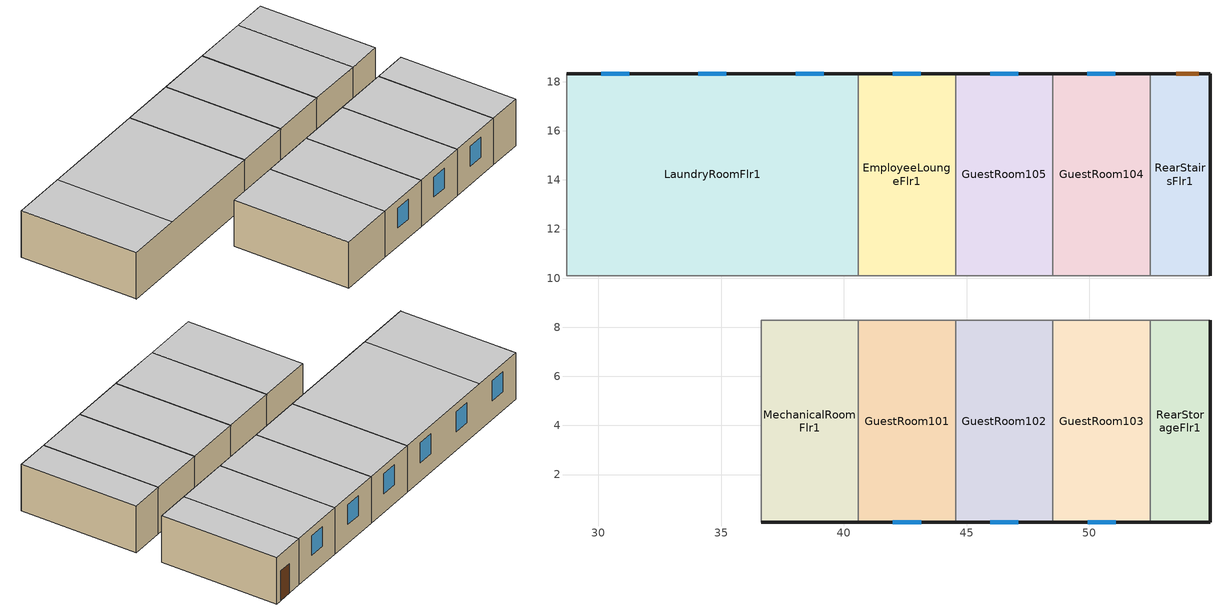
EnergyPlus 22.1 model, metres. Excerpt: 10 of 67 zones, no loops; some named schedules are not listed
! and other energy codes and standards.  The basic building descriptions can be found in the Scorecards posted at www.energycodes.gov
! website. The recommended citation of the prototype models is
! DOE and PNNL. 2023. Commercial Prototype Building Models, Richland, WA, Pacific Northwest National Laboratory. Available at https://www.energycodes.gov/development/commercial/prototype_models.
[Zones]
RearStairsFlr1
 floor ground (S_RearStairsFlr1_0_0_0_Ffactor): 54.91,10.11 52.47,10.11 52.47,18.34 54.91,18.34 z0
 wall outside (nonres_ext_wall_grd): 54.91,10.11 54.91,18.34 52.47,18.34 z0:3.35
 wall to GuestRoom104 (int_wall): 52.47,18.34 52.47,10.11 z0:3.35
 wall to CorridorFlr1 (int_wall): 52.47,10.11 54.91,10.11 z0:3.35
 door (Swinging Door_con): 54.46,18.34 53.54,18.34 z0:2.13
 ceiling to RearStairsFlr2 (int_slab_ceiling): 52.47,10.11 54.91,10.11 54.91,18.34 52.47,18.34 z3.35
GuestRoom104
 floor ground (S_GuestRoom104_0_0_0_Ffactor): 52.47,10.11 48.51,10.11 48.51,18.34 52.47,18.34 z0
 wall outside (res_ext_wall_grd): 52.47,18.34 48.51,18.34 z0:3.35
 wall to CorridorFlr1 (int_wall): 48.51,10.11 52.47,10.11 z0:3.35
 wall to GuestRoom105 (int_wall): 48.51,18.34 48.51,10.11 z0:3.35
 window (ResWindow_U_0.248_SHGC_0.21): 51.06,18.34 49.92,18.34 z1.34:2.78
 ceiling to GuestRoom214 (int_slab_ceiling): 48.51,10.11 52.47,10.11 52.47,18.34 48.51,18.34 z3.35
GuestRoom105
 floor ground (S_GuestRoom105_0_0_0_Ffactor): 48.51,10.11 44.55,10.11 44.55,18.34 48.51,18.34 z0
 wall outside (res_ext_wall_grd): 48.51,18.34 44.55,18.34 z0:3.35
 wall to CorridorFlr1 (int_wall): 44.55,10.11 48.51,10.11 z0:3.35
 wall to EmployeeLoungeFlr1 (int_wall): 44.55,18.34 44.55,10.11 z0:3.35
 window (ResWindow_U_0.248_SHGC_0.21): 47.1,18.34 45.96,18.34 z1.34:2.78
 ceiling to GuestRoom215_218 (int_slab_ceiling): 44.55,10.11 48.51,10.11 48.51,18.34 44.55,18.34 z3.35
EmployeeLoungeFlr1
 floor ground (S_EmployeeLoungeFlr1_0_0_0_Ffactor): 44.55,10.11 40.59,10.11 40.59,18.34 44.55,18.34 z0
 wall outside (nonres_ext_wall_grd): 44.55,18.34 40.59,18.34 z0:3.35
 wall to CorridorFlr1 (int_wall): 40.59,10.11 44.55,10.11 z0:3.35
 wall to LaundryRoomFlr1 (int_wall): 40.59,18.34 40.59,10.11 z0:3.35
 window (NonresWindow_U_0.248_SHGC_0.21): 43.14,18.34 42,18.34 z1.34:2.78
 ceiling to GuestRoom215_218 (int_slab_ceiling): 40.59,10.11 44.55,10.11 44.55,18.34 40.59,18.34 z3.35
LaundryRoomFlr1
 floor ground (S_LaundryRoomFlr1_0_0_0_Ffactor): 40.59,10.11 28.7,10.11 28.7,18.34 40.59,18.34 z0
 wall outside (nonres_ext_wall_grd): 40.59,18.34 28.7,18.34 z0:3.35
 wall to CorridorFlr1 (int_wall): 28.7,10.11 40.59,10.11 z0:3.35
 wall to ElevatorCoreFlr1 (int_wall): 28.7,18.34 28.7,10.11 z0:3.35
 window (NonresWindow_U_0.248_SHGC_0.21): 39.18,18.34 38.03,18.34 / 35.21,18.34 34.07,18.34 / 31.25,18.34 30.11,18.34 z1.34:2.78
 ceiling to GuestRoom215_218 (int_slab_ceiling): 32.66,10.11 40.59,10.11 40.59,18.34 32.66,18.34 z3.35
 ceiling to GuestRoom219 (int_slab_ceiling): 28.7,10.11 32.66,10.11 32.66,18.34 28.7,18.34 z3.35
MechanicalRoomFlr1
 floor ground (S_MechanicalRoomFlr1_0_0_0_Ffactor): 40.59,0.05 36.62,0.05 36.62,8.28 40.59,8.28 z0
 wall outside (nonres_ext_wall_grd): 36.62,0.05 40.59,0.05 z0:3.35
 wall to CorridorFlr1 (int_wall): 40.59,8.28 36.62,8.28 z0:3.35
 wall to MeetingRoomFlr1 (int_wall): 36.62,8.28 36.62,0.05 z0:3.35
 wall to GuestRoom101 (int_wall): 40.59,0.05 40.59,8.28 z0:3.35
 ceiling to GuestRoom209_212 (int_slab_ceiling): 36.62,0.05 40.59,0.05 40.59,8.28 36.62,8.28 z3.35
GuestRoom101
 floor ground (S_GuestRoom101_0_0_0_Ffactor): 44.55,0.05 40.59,0.05 40.59,8.28 44.55,8.28 z0
 wall outside (res_ext_wall_grd): 40.59,0.05 44.55,0.05 z0:3.35
 wall to CorridorFlr1 (int_wall): 44.55,8.28 40.59,8.28 z0:3.35
 wall to GuestRoom102 (int_wall): 44.55,0.05 44.55,8.28 z0:3.35
 window (ResWindow_U_0.248_SHGC_0.21): 42,0.05 43.14,0.05 z1.34:2.78
 ceiling to GuestRoom209_212 (int_slab_ceiling): 40.59,0.05 44.55,0.05 44.55,8.28 40.59,8.28 z3.35
GuestRoom102
 floor ground (S_GuestRoom102_0_0_0_Ffactor): 48.51,0.05 44.55,0.05 44.55,8.28 48.51,8.28 z0
 wall outside (res_ext_wall_grd): 44.55,0.05 48.51,0.05 z0:3.35
 wall to CorridorFlr1 (int_wall): 48.51,8.28 44.55,8.28 z0:3.35
 wall to GuestRoom103 (int_wall): 48.51,0.05 48.51,8.28 z0:3.35
 window (ResWindow_U_0.248_SHGC_0.21): 45.96,0.05 47.1,0.05 z1.34:2.78
 ceiling to GuestRoom209_212 (int_slab_ceiling): 44.55,0.05 48.51,0.05 48.51,8.28 44.55,8.28 z3.35
GuestRoom103
 floor ground (S_GuestRoom103_0_0_0_Ffactor): 52.47,0.05 48.51,0.05 48.51,8.28 52.47,8.28 z0
 wall outside (res_ext_wall_grd): 48.51,0.05 52.47,0.05 z0:3.35
 wall to CorridorFlr1 (int_wall): 52.47,8.28 48.51,8.28 z0:3.35
 wall to RearStorageFlr1 (int_wall): 52.47,0.05 52.47,8.28 z0:3.35
 window (ResWindow_U_0.248_SHGC_0.21): 49.92,0.05 51.07,0.05 z1.34:2.78
 ceiling to GuestRoom213 (int_slab_ceiling): 48.51,0.05 52.47,0.05 52.47,8.28 48.51,8.28 z3.35
RearStorageFlr1
 floor ground (S_RearStorageFlr1_0_0_0_Ffactor): 54.91,0.05 52.47,0.05 52.47,8.28 54.91,8.28 z0
 wall outside (nonres_ext_wall_grd): 52.47,0.05 54.91,0.05 54.91,8.28 z0:3.35
 wall to CorridorFlr1 (int_wall): 54.91,8.28 52.47,8.28 z0:3.35
 ceiling to RearStorageFlr2 (int_slab_ceiling): 52.47,0.05 54.91,0.05 54.91,8.28 52.47,8.28 z3.35
[Building]
HotelSmall: North Axis {deg}=180; Terrain=Suburbs; Loads Convergence Tolerance Value {W}=0.04; Temperature Convergence Tolerance Value {deltaC}=0.4; Solar Distribution=FullExterior; Maximum Number of Warmup Days=25; Minimum Number of Warmup Days=6
[Site:Location]
Site:Location=Albuquerque.Intl.Sunport_NM_USA WMO=723650; Latitude {N+ S-}=35.04; Longitude {W- E+}=-106.62; Time Zone Relative to GMT {GMT+/-}=-7; Elevation {m}=1620
[SizingPeriod:DesignDay] Day of Month=21; Dry-Bulb Temperature Range Modifier Type=DefaultMultipliers; Humidity Condition Type=Wetbulb; Barometric Pressure {Pa}=83318; Rain {Yes/No}=No; Snow on ground {Yes/No}=No; Daylight Savings Time Indicator=No
Name | Month | Day Type | Maximum Dry-Bulb Temperature {C} | Daily Dry-Bulb Temperature Range {C} | Wetbulb at Maximum Dry-Bulb {C} | Wind Speed {m/s} design conditions vs. traditional 6.71 m/s (15 mph) | Wind Direction {Degrees; N=0, S=180} | Solar Model Indicator | Clearness {0.0 to 1.1} | Wind Speed {m/s} design conditions vs. traditional 3.35 m/s (7mph) | ASHRAE Clear Sky Optical Depth for Beam Irradiance (taub) | ASHRAE Clear Sky Optical Depth for Diffuse Irradiance (taud)
Albuquerque.Intl.Sunport_NM_USA Ann Htg 99.6% Condns DB | 12 | WinterDesignDay | -7.9 | 0 | -7.9 | 3.2 | 0 | ASHRAEClearSky | 0
Albuquerque.Intl.Sunport_NM_USA Ann Clg .4% Condns DB=>MWB | 7 | SummerDesignDay | 35.1 | 13.5 | 15.7 |  | 220 | ASHRAETau |  | 4.4 | 0.463 | 1.887
[Site:WaterMainsTemperature]
Calculation Method=Correlation; Annual average outdoor air temperature {C}=13.6333; Maximum difference in monthly average outdoor air temperatures {C}=23.5
[Site:GroundTemperature:FCfactorMethod]
January Ground Temperature {C}=13.7; February Ground Temperature {C}=7; March Ground Temperature {C}=2.1; April Ground Temperature {C}=2.6; May Ground Temperature {C}=4.3; June Ground Temperature {C}=8.8; July Ground Temperature {C}=13.9; August Ground Temperature {C}=17.8; September Ground Temperature {C}=23.2; October Ground Temperature {C}=25.6; November Ground Temperature {C}=24.1; December Ground Temperature {C}=20.5
[Material:NoMass]
Opaque Door panel_con: MediumRough, 0.475973, 0.9, 0.7, 0.7
CP02 CARPET PAD: VeryRough, 0.21648, 0.9, 0.7, 0.8
Nonres_Exterior_Wall_Insulation_grd; Res_Exterior_Wall_Insulation_grd: MediumSmooth, 1.93875, 0.9, 0.7, 0.7
[Construction]
Swinging Door_con: Opaque Door panel_con
int_wall: G01 13mm gypsum board, G01 13mm gypsum board
int_slab_ceiling: CP02 CARPET PAD, 100mm Normalweight concrete floor
nonres_ext_wall_grd: F07 25mm stucco, G01 16mm gypsum board, Nonres_Exterior_Wall_Insulation_grd, G01 16mm gypsum board
res_ext_wall_grd: F07 25mm stucco, G01 16mm gypsum board, Res_Exterior_Wall_Insulation_grd, G01 16mm gypsum board
NonresWindow_U_0.248_SHGC_0.21: Glazing Layer
ResWindow_U_0.248_SHGC_0.21: Residential Window Glazing Layer
[Material]
Name | Roughness | Thickness {m} | Conductivity {W/m-K} | Density {kg/m3} | Specific Heat {J/kg-K} | Thermal Absorptance | Solar Absorptance | Visible Absorptance | Absorptance:Thermal | Absorptance:Solar | Absorptance:Visible
F07 25mm stucco | Smooth | 0.0254 | 0.72 | 1856 | 840 | 0.9 | 0.7 | 0.7
G01 13mm gypsum board | Smooth | 0.0127 | 0.16 | 800 | 1090 |  |  |  | 0.9 | 0.7 | 0.5
G01 16mm gypsum board | MediumSmooth | 0.0159 | 0.16 | 800 | 1090
100mm Normalweight concrete floor | MediumRough | 0.1016 | 2.31 | 2322 | 832
[WindowMaterial:SimpleGlazingSystem] U-Factor {W/m2-K}=1.40821; Solar Heat Gain Coefficient=0.21; Visible Transmittance=0.29
Glazing Layer; Residential Window Glazing Layer
[Construction:FfactorGroundFloor] F-Factor {W/m-K}=0.90012
Name | Area {m2} | PerimeterExposed {m}
S_RearStairsFlr1_0_0_0_Ffactor | 20.0719 | 10.6686
S_RearStorageFlr1_0_0_0_Ffactor | 20.0733 | 10.6692
S_MechanicalRoomFlr1_0_0_0_Ffactor; S_GuestRoom101_0_0_0_Ffactor; S_GuestRoom102_0_0_0_Ffactor; S_GuestRoom103_0_0_0_Ffactor | 32.6113 | 3.9624
S_GuestRoom104_0_0_0_Ffactor; S_GuestRoom105_0_0_0_Ffactor; S_EmployeeLoungeFlr1_0_0_0_Ffactor | 32.609 | 3.9624
S_LaundryRoomFlr1_0_0_0_Ffactor | 97.8269 | 11.8872
[Zone] Type=1; Multiplier=1
RearStairsFlr1; RearStorageFlr1; MechanicalRoomFlr1; GuestRoom101; GuestRoom102; GuestRoom103; GuestRoom104; GuestRoom105; EmployeeLoungeFlr1; LaundryRoomFlr1
[People] Number of People Calculation Method=People; Fraction Radiant=0.3; Sensible Heat Fraction=autocalculate; Activity Level Schedule=Activity_Sch; Mean Radiant Temperature Calculation Type=EnclosureAveraged
Name | Zone or ZoneList or Space or SpaceList | Number of People Schedule | Number of People
EmployeeLoungeFlr1_People | EmployeeLoungeFlr1 | EmployeeLounge_Occ_Sch | 18
GuestRoom101_People | GuestRoom101 | AlwaysOff | 1.5
GuestRoom102_People | GuestRoom102 | AlwaysOff | 1.5
GuestRoom103_People | GuestRoom103 | GuestRoom_Occ_Sch | 1.5
GuestRoom104_People | GuestRoom104 | GuestRoom_Occ_Sch | 1.5
GuestRoom105_People | GuestRoom105 | GuestRoom_Occ_Sch | 1.5
LaundryRoomFlr1_People | LaundryRoomFlr1 | LaundryRoom_Occ_Sch | 10.53
MechanicalRoomFlr1_People | MechanicalRoomFlr1 | AlwaysOff | 0.527
RearStairsFlr1_People | RearStairsFlr1 | AlwaysOff | 1.08
RearStorageFlr1_People | RearStorageFlr1 | AlwaysOff | 0.432
[Lights] Design Level Calculation Method=Watts/Area; Return Air Fraction=0; Fraction Radiant=0.7; Fraction Visible=0.2; Fraction Replaceable=1
Name | Zone or ZoneList or Space or SpaceList | Schedule | Lighting Level {W} | Watts per Zone Floor Area {W/m2}
EmployeeLoungeFlr1_Lights | EmployeeLoungeFlr1 | ltg_sch_lounge | 0 | 5.328135
GuestRoom101_Lights | GuestRoom101 | alwaysoff | 0 | 4.4132
GuestRoom102_Lights | GuestRoom102 | alwaysoff | 0 | 4.4132
GuestRoom103_Lights | GuestRoom103 | ltg_sch_guestroom | 0 | 4.4132
GuestRoom104_Lights | GuestRoom104 | ltg_sch_guestroom | 0 | 4.4132
GuestRoom105_Lights | GuestRoom105 | ltg_sch_guestroom | 0 | 4.4132
LaundryRoomFlr1_Lights | LaundryRoomFlr1 | ltg_sch_laundry | 0 | 4.940631
MechanicalRoomFlr1_Lights | MechanicalRoomFlr1 | ltg_sch_mechanical |  | 6.878133
RearStairsFlr1_Lights | RearStairsFlr1 | ltg_sch_stair | 0 | 4.553127
RearStorageFlr1_Lights | RearStorageFlr1 | ltg_sch_storage | 0 | 3.458439
[ElectricEquipment] Fraction Latent=0; Fraction Lost=0
Name | Zone or ZoneList or Space or SpaceList | Schedule | Design Level Calculation Method | Design Level {W} | Watts per Zone Floor Area {W/m2} | Fraction Radiant
EmployeeLoungeFlr1_PlugLoad | EmployeeLoungeFlr1 | EmployeeLounge_Eqp_Sch | Watts/Area | 0 | 21.51 | 0.5
GuestRoom101_PlugLoad | GuestRoom101 | AlwaysOff | Watts/Area |  | 11.8935 | 0.5
GuestRoom102_PlugLoad | GuestRoom102 | AlwaysOff | Watts/Area |  | 11.8935 | 0.5
GuestRoom103_PlugLoad | GuestRoom103 | Guestroom_Eqp_Sch_Adva | Watts/Area |  | 11.8935 | 0.5
GuestRoom104_PlugLoad | GuestRoom104 | Guestroom_Eqp_Sch_Adva | Watts/Area |  | 11.8935 | 0.5
GuestRoom105_PlugLoad | GuestRoom105 | Guestroom_Eqp_Sch_Adva | Watts/Area |  | 11.8935 | 0.5
MechanicalRoomFlr1_PlugLoad | MechanicalRoomFlr1 | AlwaysOff | EquipmentLevel | 0 |  | 0.5
RearStairsFlr1_PlugLoad | RearStairsFlr1 | AlwaysOff | EquipmentLevel | 0 |  | 0.5
RearStorageFlr1_PlugLoad | RearStorageFlr1 | AlwaysOff | EquipmentLevel | 0 |  | 0.5
Laundry Equipment 1 | LaundryRoomFlr1 | LaundryRoom_Eqp_Elec_Sch | EquipmentLevel | 2709.075 |  | 0.2
[GasEquipment]
Dryer Equipment 1: Zone or ZoneList or Space or SpaceList=LaundryRoomFlr1; Schedule=LaundryRoom_Eqp_Gas_Sch; Design Level Calculation Method=EquipmentLevel; Design Level {W}=40096; Fraction Latent=0; Fraction Radiant=0.2; Fraction Lost=0
[Daylighting:Controls]
LaundryRoomFlr1_DaylCtrl: Zone or Space=LaundryRoomFlr1; Daylighting Method=SplitFlux; Availability Schedule=DaylightAvailSch; Lighting Control Type=Continuousoff; Minimum Input Power Fraction for Continuous or ContinuousOff Dimming Control=0.2; Minimum Light Output Fraction for Continuous or ContinuousOff Dimming Control=0.2; Number of Stepped Control Steps=3; Probability Lighting will be Reset When Needed in Manual Stepped Control=1; Glare Calculation Daylighting Reference Point=LaundryRoomFlr1_DaylRefPt1; Glare Calculation Azimuth Angle of View Direction Clockwise from Zone y-Axis {deg}=0; Maximum Allowable Discomfort Glare Index=22; Daylighting Reference Point 1=LaundryRoomFlr1_DaylRefPt1; Fraction of Lights Controlled by Reference Point 1=0.26; Illuminance Setpoint at Reference Point 1 {lux}=323; Daylighting Reference Point 2=LaundryRoomFlr1_DaylRefPt2; Fraction of Lights Controlled by Reference Point 2=0.26; Illuminance Setpoint at Reference Point 2 {lux}=323
[ZoneInfiltration:DesignFlowRate] Design Flow Rate Calculation Method=Flow/ExteriorWallArea; Design Flow Rate {m3/s}=0; Flow per Exterior Surface Area {m3/s-m2}=0.000569572; Constant Term Coefficient=0; Temperature Term Coefficient=0; Velocity Term Coefficient=0.224; Velocity Squared Term Coefficient=0
Name | Zone or ZoneList | Schedule
EmployeeLoungeFlr1_Infiltration | EmployeeLoungeFlr1 | CommonArea_Infil_Sch
GuestRoom101_Infiltration | GuestRoom101 | GuestRoom_Infil_Sch
GuestRoom102_Infiltration | GuestRoom102 | GuestRoom_Infil_Sch
GuestRoom103_Infiltration | GuestRoom103 | GuestRoom_Infil_Sch
GuestRoom104_Infiltration | GuestRoom104 | GuestRoom_Infil_Sch
GuestRoom105_Infiltration | GuestRoom105 | GuestRoom_Infil_Sch
LaundryRoomFlr1_Infiltration | LaundryRoomFlr1 | GuestRoom_Infil_Sch
MechanicalRoomFlr1_Infiltration | MechanicalRoomFlr1 | GuestRoom_Infil_Sch
RearStairsFlr1_Infiltration | RearStairsFlr1 | AlwaysOn
RearStorageFlr1_Infiltration | RearStorageFlr1 | AlwaysOn
[Exterior:Lights]
Exterior_Lights: Schedule=Exterior_Lgt_ALWAYS_ON; Design Level {W}=2361.05; Control Option=AstronomicalClock
[Sizing:Zone] Zone Cooling Design Supply Air Temperature Input Method=SupplyAirTemperature; Zone Cooling Design Supply Air Temperature {C}=14; Zone Heating Design Supply Air Temperature Input Method=SupplyAirTemperature; Zone Heating Design Supply Air Temperature {C}=50; Zone Cooling Design Supply Air Humidity Ratio {kg-H2O/kg-air}=0.008; Zone Heating Design Supply Air Humidity Ratio {kgWater/kgDryAir}=0.008; Cooling Design Air Flow Method=DesignDay; Cooling Design Air Flow Rate {m3/s}=0; Cooling Minimum Air Flow Fraction=0; Heating Design Air Flow Method=DesignDay; Heating Design Air Flow Rate {m3/s}=0
Name | Design Specification Outdoor Air Object
GuestRoom101 | SZ DSOA GuestRoom101
GuestRoom102 | SZ DSOA GuestRoom102
GuestRoom103 | SZ DSOA GuestRoom103
GuestRoom104 | SZ DSOA GuestRoom104
GuestRoom105 | SZ DSOA GuestRoom105
RearStairsFlr1 | SZ DSOA RearStairsFlr1
MechanicalRoomFlr1 | SZ DSOA MechanicalRoomFlr1
[ZoneControl:Thermostat]
Name | Zone or ZoneList | Control Type Schedule | Control 1
GuestRoom101 Thermostat | GuestRoom101 | COMPACT HVAC-ALWAYS 4 | VacGuestRoom Thermostat Dual SP Control
GuestRoom102 Thermostat | GuestRoom102 | COMPACT HVAC-ALWAYS 4 | VacGuestRoom Thermostat Dual SP Control
GuestRoom103 Thermostat | GuestRoom103 | COMPACT HVAC-ALWAYS 4 | N OccGuestRoom Thermostat Dual SP Control
GuestRoom104 Thermostat | GuestRoom104 | COMPACT HVAC-ALWAYS 4 | S OccGuestRoom Thermostat Dual SP Control
GuestRoom105 Thermostat | GuestRoom105 | COMPACT HVAC-ALWAYS 4 | S OccGuestRoom Thermostat Dual SP Control
RearStairsFlr1 Thermostat | RearStairsFlr1 | COMPACT HVAC-ALWAYS 1 | SemiHeated_HtgSP
MechanicalRoomFlr1 Thermostat | MechanicalRoomFlr1 | COMPACT HVAC-ALWAYS 1 | SemiHeated_HtgSP
[ZoneHVAC:PackagedTerminalAirConditioner]
213 PTAC: COMPACT HVAC-ALWAYS 1, Autosize, Autosize, Autosize, Autosize, Autosize, Autosize, 213 PTAC Supply Fan, ZoneHVAC:EquipmentList, GuestRoom213 Equipment, SequentialLoad, 213 PTAC
214 PTAC: COMPACT HVAC-ALWAYS 1, Autosize, Autosize, Autosize, Autosize, Autosize, Autosize, 214 PTAC Supply Fan, ZoneHVAC:EquipmentList, GuestRoom214 Equipment, SequentialLoad, 214 PTAC
215_218 PTAC: COMPACT HVAC-ALWAYS 1, Autosize, Autosize, Autosize, Autosize, Autosize, Autosize, 215_218 PTAC Supply Fan, ZoneHVAC:EquipmentList, GuestRoom215_218 Equipment, SequentialLoad, 215_218 PTAC
219 PTAC: COMPACT HVAC-ALWAYS 1, Autosize, Autosize, Autosize, Autosize, Autosize, Autosize, 219 PTAC Supply Fan, ZoneHVAC:EquipmentList, GuestRoom219 Equipment, SequentialLoad, 219 PTAC
220_223 PTAC: COMPACT HVAC-ALWAYS 1, Autosize, Autosize, Autosize, Autosize, Autosize, Autosize, 220_223 PTAC Supply Fan, ZoneHVAC:EquipmentList, GuestRoom220_223 Equipment, SequentialLoad, 220_223 PTAC
224 PTAC: COMPACT HVAC-ALWAYS 1, Autosize, Autosize, Autosize, Autosize, Autosize, Autosize, 224 PTAC Supply Fan, ZoneHVAC:EquipmentList, GuestRoom224 Equipment, SequentialLoad, 224 PTAC
301 PTAC: COMPACT HVAC-ALWAYS 1, Autosize, Autosize, Autosize, Autosize, Autosize, Autosize, 301 PTAC Supply Fan, ZoneHVAC:EquipmentList, GuestRoom301 Equipment, SequentialLoad, 301 PTAC
302_305 PTAC: COMPACT HVAC-ALWAYS 1, Autosize, Autosize, Autosize, Autosize, Autosize, Autosize, 302_305 PTAC Supply Fan, ZoneHVAC:EquipmentList, GuestRoom302_305 Equipment, SequentialLoad, 302_305 PTAC
306_308 PTAC: COMPACT HVAC-ALWAYS 1, Autosize, Autosize, Autosize, Autosize, Autosize, Autosize, 306_308 PTAC Supply Fan, ZoneHVAC:EquipmentList, GuestRoom306_308 Equipment, SequentialLoad, 306_308 PTAC
309_312 PTAC: COMPACT HVAC-ALWAYS 1, Autosize, Autosize, Autosize, Autosize, Autosize, Autosize, 309_312 PTAC Supply Fan, ZoneHVAC:EquipmentList, GuestRoom309_312 Equipment, SequentialLoad, 309_312 PTAC
313 PTAC: COMPACT HVAC-ALWAYS 1, Autosize, Autosize, Autosize, Autosize, Autosize, Autosize, 313 PTAC Supply Fan, ZoneHVAC:EquipmentList, GuestRoom313 Equipment, SequentialLoad, 313 PTAC
314 PTAC: COMPACT HVAC-ALWAYS 1, Autosize, Autosize, Autosize, Autosize, Autosize, Autosize, 314 PTAC Supply Fan, ZoneHVAC:EquipmentList, GuestRoom314 Equipment, SequentialLoad, 314 PTAC
315_318 PTAC: COMPACT HVAC-ALWAYS 1, Autosize, Autosize, Autosize, Autosize, Autosize, Autosize, 315_318 PTAC Supply Fan, ZoneHVAC:EquipmentList, GuestRoom315_318 Equipment, SequentialLoad, 315_318 PTAC
319 PTAC: COMPACT HVAC-ALWAYS 1, Autosize, Autosize, Autosize, Autosize, Autosize, Autosize, 319 PTAC Supply Fan, ZoneHVAC:EquipmentList, GuestRoom319 Equipment, SequentialLoad, 319 PTAC
320_323 PTAC: COMPACT HVAC-ALWAYS 1, Autosize, Autosize, Autosize, Autosize, Autosize, Autosize, 320_323 PTAC Supply Fan, ZoneHVAC:EquipmentList, GuestRoom320_323 Equipment, SequentialLoad, 320_323 PTAC
324 PTAC: COMPACT HVAC-ALWAYS 1, Autosize, Autosize, Autosize, Autosize, Autosize, Autosize, 324 PTAC Supply Fan, ZoneHVAC:EquipmentList, GuestRoom324 Equipment, SequentialLoad, 324 PTAC
401 PTAC: COMPACT HVAC-ALWAYS 1, Autosize, Autosize, Autosize, Autosize, Autosize, Autosize, 401 PTAC Supply Fan, ZoneHVAC:EquipmentList, GuestRoom401 Equipment, SequentialLoad, 401 PTAC
402_405 PTAC: COMPACT HVAC-ALWAYS 1, Autosize, Autosize, Autosize, Autosize, Autosize, Autosize, 402_405 PTAC Supply Fan, ZoneHVAC:EquipmentList, GuestRoom402_405 Equipment, SequentialLoad, 402_405 PTAC
406_408 PTAC: COMPACT HVAC-ALWAYS 1, Autosize, Autosize, Autosize, Autosize, Autosize, Autosize, 406_408 PTAC Supply Fan, ZoneHVAC:EquipmentList, GuestRoom406_408 Equipment, SequentialLoad, 406_408 PTAC
409_412 PTAC: COMPACT HVAC-ALWAYS 1, Autosize, Autosize, Autosize, Autosize, Autosize, Autosize, 409_412 PTAC Supply Fan, ZoneHVAC:EquipmentList, GuestRoom409_412 Equipment, SequentialLoad, 409_412 PTAC
413 PTAC: COMPACT HVAC-ALWAYS 1, Autosize, Autosize, Autosize, Autosize, Autosize, Autosize, 413 PTAC Supply Fan, ZoneHVAC:EquipmentList, GuestRoom413 Equipment, SequentialLoad, 413 PTAC
414 PTAC: COMPACT HVAC-ALWAYS 1, Autosize, Autosize, Autosize, Autosize, Autosize, Autosize, 414 PTAC Supply Fan, ZoneHVAC:EquipmentList, GuestRoom414 Equipment, SequentialLoad, 414 PTAC
415_418 PTAC: COMPACT HVAC-ALWAYS 1, Autosize, Autosize, Autosize, Autosize, Autosize, Autosize, 415_418 PTAC Supply Fan, ZoneHVAC:EquipmentList, GuestRoom415_418 Equipment, SequentialLoad, 415_418 PTAC
419 PTAC: COMPACT HVAC-ALWAYS 1, Autosize, Autosize, Autosize, Autosize, Autosize, Autosize, 419 PTAC Supply Fan, ZoneHVAC:EquipmentList, GuestRoom419 Equipment, SequentialLoad, 419 PTAC
420_423 PTAC: COMPACT HVAC-ALWAYS 1, Autosize, Autosize, Autosize, Autosize, Autosize, Autosize, 420_423 PTAC Supply Fan, ZoneHVAC:EquipmentList, GuestRoom420_423 Equipment, SequentialLoad, 420_423 PTAC
424 PTAC: COMPACT HVAC-ALWAYS 1, Autosize, Autosize, Autosize, Autosize, Autosize, Autosize, 424 PTAC Supply Fan, ZoneHVAC:EquipmentList, GuestRoom424 Equipment, SequentialLoad, 424 PTAC
CorridorFlr1 PTAC: COMPACT HVAC-ALWAYS 1, Autosize, Autosize, Autosize, Autosize, Autosize, Autosize, CorridorFlr1 PTAC Supply Fan, ZoneHVAC:EquipmentList, CorridorFlr1 Equipment, SequentialLoad, CorridorFlr1 PTAC
[ZoneVentilation:WindandStackOpenArea] Opening Area {m2}=0.0021; Opening Area Fraction Schedule=Sliding_Doors_Ventilation_Availability_SCH; Opening Effectiveness=autocalculate; Height Difference {m}=5.7909; Discharge Coefficient for Opening=autocalculate; Minimum Indoor Temperature {C}=18.89; Maximum Indoor Temperature {C}=25.56; Delta Temperature {deltaC}=-100; Minimum Outdoor Temperature {C}=15.56; Maximum Outdoor Temperature {C}=23.89; Maximum Wind Speed {m/s}=40
Name | Zone | Effective Angle {deg}
GuestRoom103 Sliding Door Ventilation | GuestRoom103 | 0
GuestRoom104 Sliding Door Ventilation | GuestRoom104 | 180
GuestRoom105 Sliding Door Ventilation | GuestRoom105 | 180
